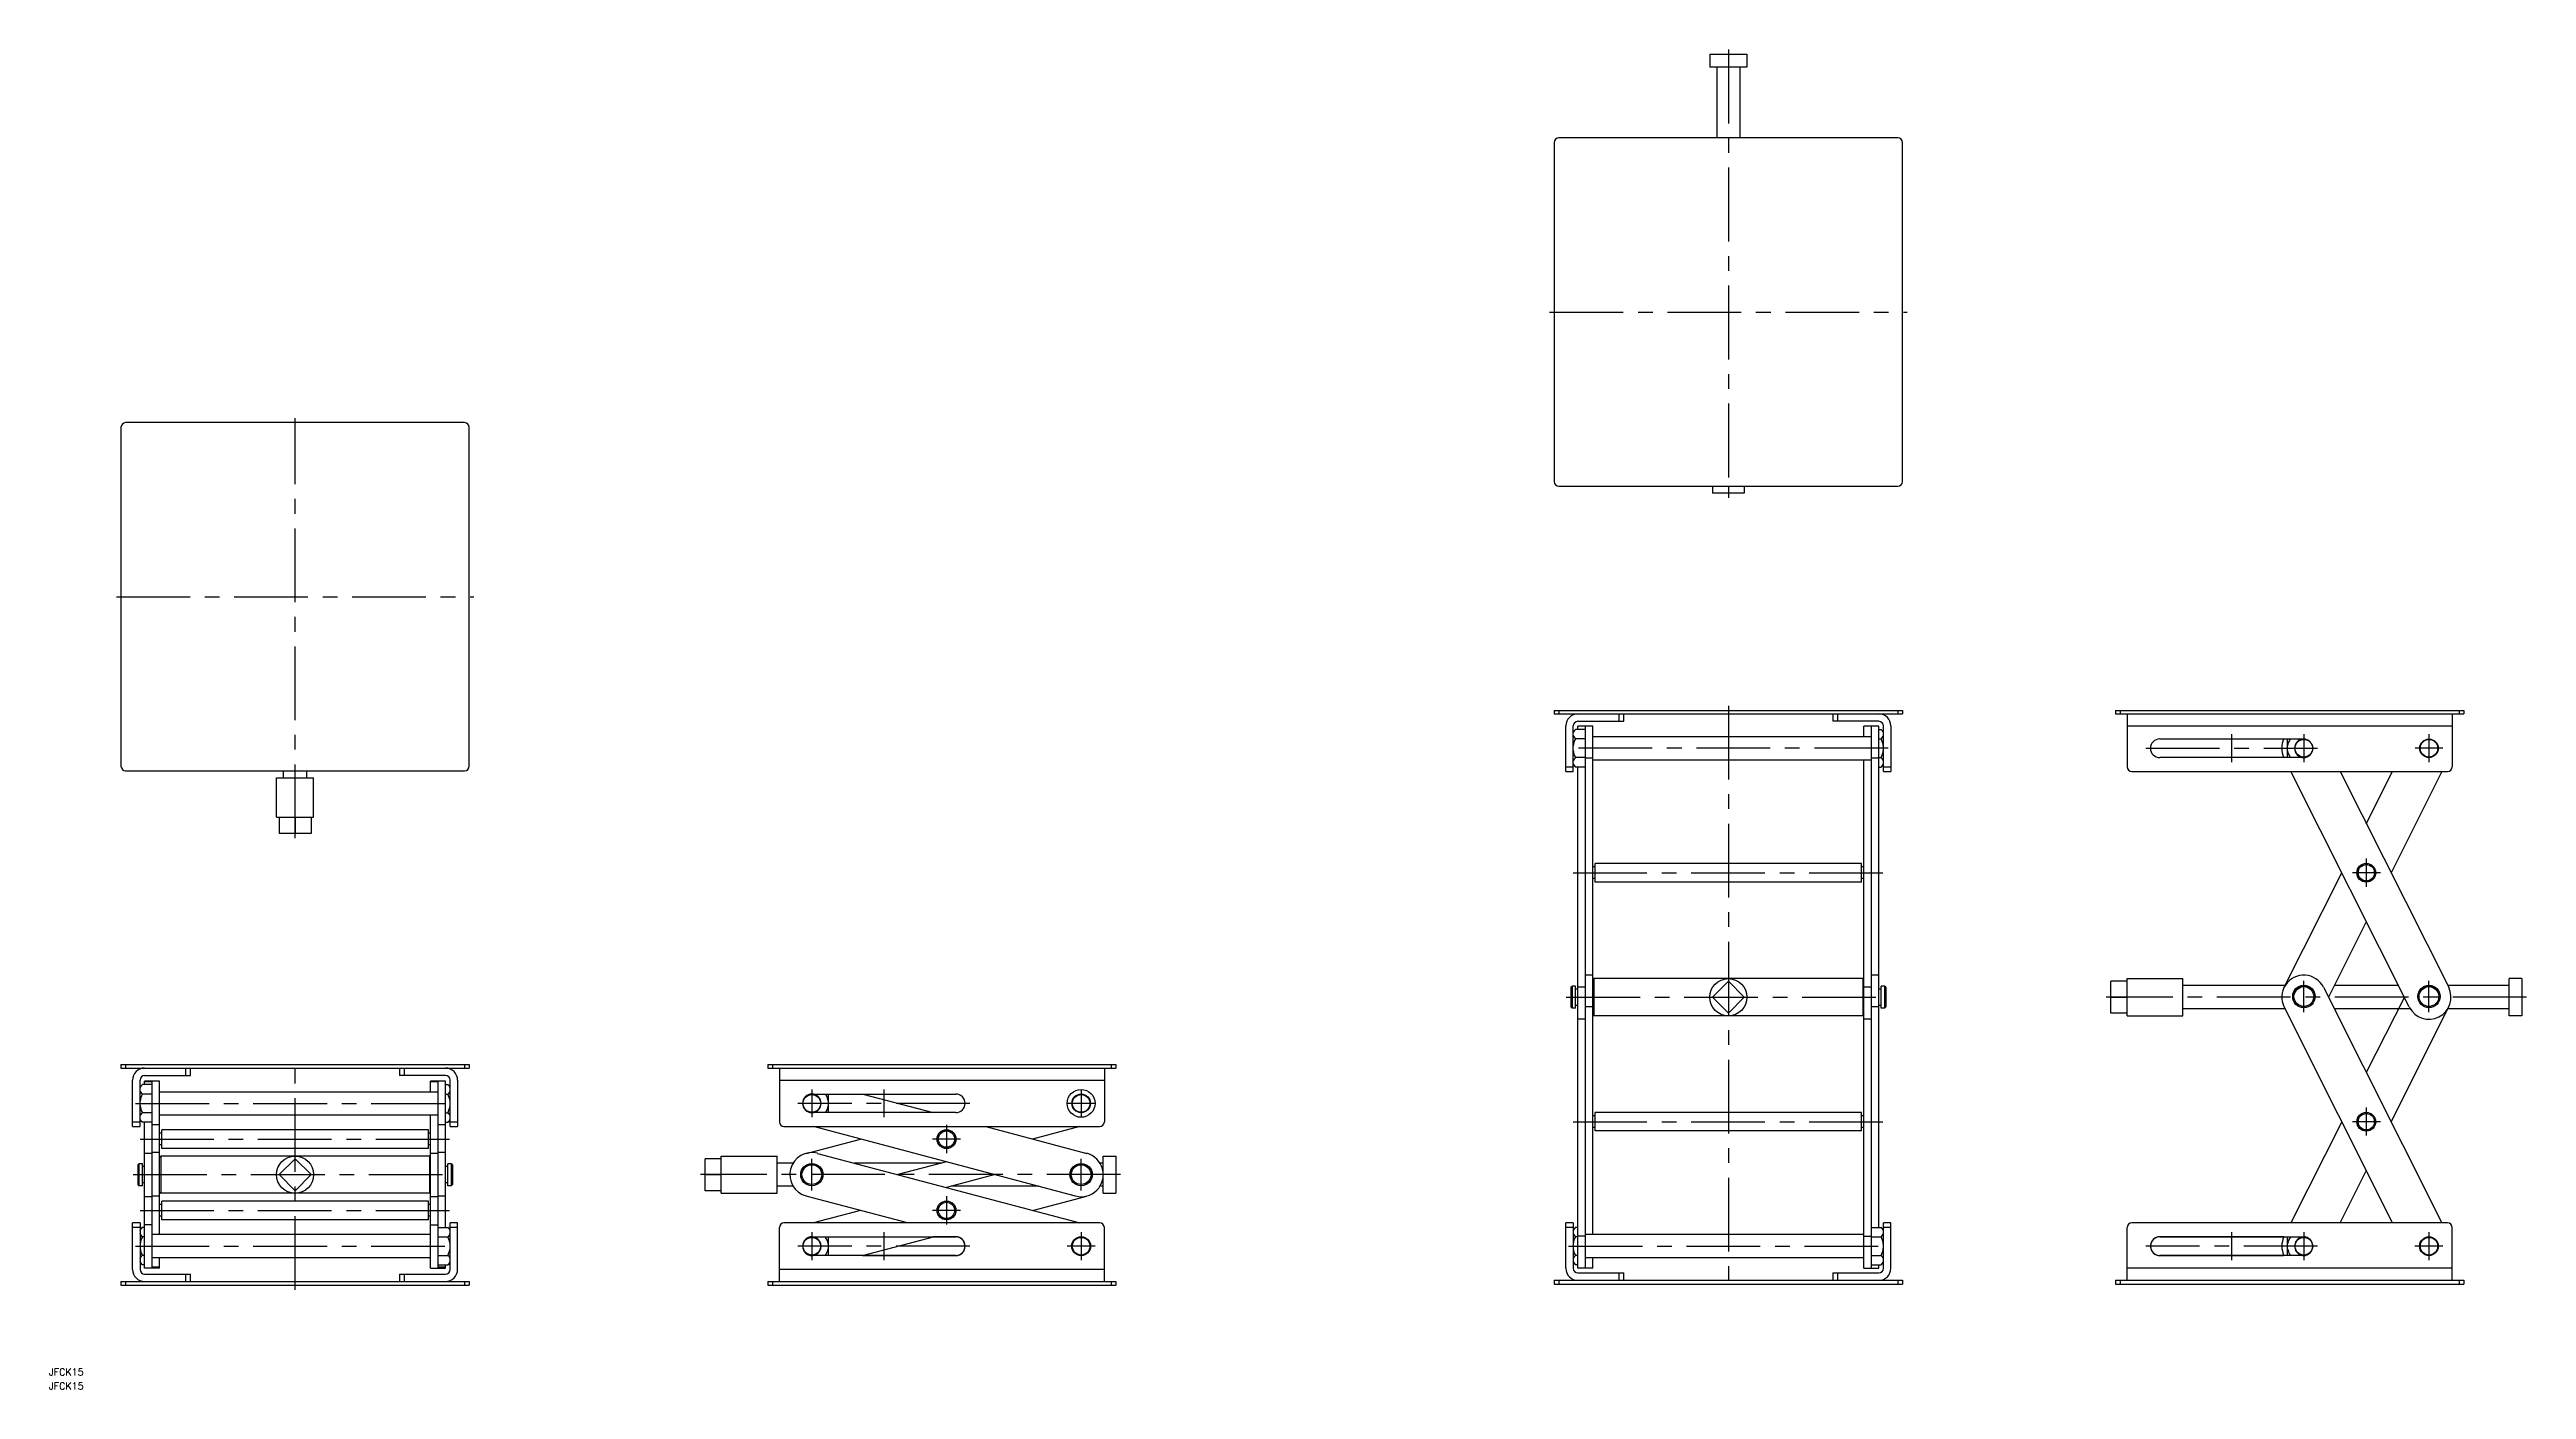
# Model space of a CAD drawing. Extents: x -106 to 961, y -45 to 532.
import ezdxf

# ---------------------------------------------------------------- set-up
doc = ezdxf.new("R2010")
doc.units = 0
doc.linetypes.add('CENTER', pattern=[50.8, 31.75, -6.35, 6.35, -6.35])
doc.layers.get('0').update_dxf_attribs({"linetype": 'CONTINUOUS'})
doc.layers.add('CENTER', color=1, linetype='CONTINUOUS')
doc.styles.get("Standard").update_dxf_attribs({"font": 'txt.shx', "height": 3, "bigfont": 'bigfont.shx'})

msp = doc.modelspace()

# ---------------------------------------------------------------- linework, layer by layer
at = {"color": 7, "linetype": 'CONTINUOUS'}
for p, q in [((609.4, 529.5), (625.4, 529.5)), ((609.4, 529.5), (609.4, 524)), ((625.4, 524), (609.4, 524)), ((612.4, 524), (612.4, 493.5)), ((622.4, 524), (622.4, 493.5)), ((625.4, 529.5), (625.4, 524)), ((542.4, 491.5), (542.4, 345.5)), ((690.4, 493.5), (544.4, 493.5)), ((692.4, 345.5), (692.4, 491.5)), ((-75, 368.9), (-75, 223)), ((73, 370.9), (-73, 370.9)), ((75, 223), (75, 368.9)), ((544.4, 343.5), (690.4, 343.5)), ((610.5, 343.5), (610.5, 340.5)), ((617.4, 343.5), (617.4, 340.5)), ((624.2, 343.5), (624.2, 340.5)), ((624.2, 340.5), (610.5, 340.5)), ((542.4, 247), (692.4, 247)), ((542.4, 247), (542.4, 245.5)), ((542.4, 245.5), (692.4, 245.5)), ((544.4, 247), (544.4, 245.5)), ((570.4, 242.3), (570.4, 245.5)), ((572.4, 242.3), (572.4, 245.5)), ((662.4, 245.5), (662.4, 242.3)), ((664.4, 245.5), (664.4, 242.3)), ((690.4, 247), (690.4, 245.5)), ((692.4, 247), (692.4, 245.5)), ((784.2, 247), (934.2, 247)), ((784.2, 247), (784.2, 245.5)), ((784.2, 245.5), (934.2, 245.5)), ((786.2, 247), (786.2, 245.5)), ((789.2, 245.5), (789.2, 222.7)), ((929.2, 245.5), (929.2, 222.7)), ((932.2, 247), (932.2, 245.5)), ((934.2, 247), (934.2, 245.5)), ((547.4, 220.7), (547.4, 240.3)), ((550.6, 220.7), (550.6, 240.3)), ((550.6, 237.8), (551.6, 238.8)), ((555.8, 238.8), (551.6, 238.8)), ((555.8, 234.7), (551.6, 234.7)), ((552.6, 242.3), (572.4, 242.3)), ((552.6, 238.8), (552.6, 240.2)), ((559, 240.2), (552.6, 240.2)), ((555.8, 6.8), (555.8, 240.2)), ((559, 21.3), (559, 240.2)), ((559, 235.7), (679, 235.7)), ((682.2, 242.3), (662.4, 242.3)), ((682.2, 240.2), (675.8, 240.2)), ((675.8, 235.7), (675.8, 240.2)), ((679, 6.8), (679, 240.2)), ((682.2, 24.4), (682.2, 240.2)), ((682.2, 238.8), (683.2, 238.8)), ((682.2, 234.7), (683.2, 234.7)), ((684.2, 237.8), (683.2, 238.8)), ((684.2, 220.7), (684.2, 240.3)), ((687.4, 240.3), (687.4, 220.7)), ((789.2, 240.3), (929.2, 240.3)), ((555.8, 226.7), (551.6, 226.7)), ((559, 226.4), (555.8, 226.4)), ((559, 225.7), (679, 225.7)), ((675.8, 6.8), (675.8, 225.7)), ((682.2, 226.4), (679, 226.4)), ((682.2, 226.7), (683.2, 226.7)), ((803.2, 234.7), (865.2, 234.7)), ((865.2, 226.7), (803.2, 226.7)), ((858.3, 226.7), (858.3, 234.7)), ((-73, 221), (73, 221)), ((-8, 218), (8, 218)), ((-8, 201), (-8, 218)), ((-5, 218), (-5, 221)), ((5, 218), (5, 221)), ((8, 201), (8, 218)), ((547.4, 222.7), (550.6, 222.7)), ((547.4, 220.7), (550.6, 220.7)), ((550.6, 223.6), (551.6, 222.6)), ((555.8, 222.6), (551.6, 222.6)), ((552.6, 6.8), (552.6, 222.6)), ((682.2, 222.6), (683.2, 222.6)), ((684.2, 223.6), (683.2, 222.6)), ((684.2, 222.7), (687.4, 222.7)), ((684.2, 220.7), (687.4, 220.7)), ((791.2, 220.7), (927.2, 220.7)), ((910.7, 119.3), (859.7, 220.7)), ((880.9, 220.7), (927.7, 127.8)), ((892.2, 198.2), (903.5, 220.7)), ((924.8, 220.7), (902.9, 177.1)), ((-8, 201), (8, 201)), ((-6.9, 201), (-6.9, 194)), ((6.9, 194), (-6.9, 194)), ((0, 201), (0, 194)), ((6.9, 201), (6.9, 194)), ((560, 179.6), (559, 179.6)), ((560, 174.6), (559, 174.6)), ((674.8, 181.1), (560, 181.1)), ((560, 173.1), (560, 181.1)), ((674.8, 173.1), (560, 173.1)), ((674.8, 173.1), (674.8, 181.1)), ((675.8, 179.6), (674.8, 179.6)), ((675.8, 174.6), (674.8, 174.6)), ((856.8, 127.8), (881.6, 177.1)), ((892.2, 156), (875.9, 123.5)), ((549.6, 127.8), (550.1, 128.3)), ((550.1, 128.3), (550.1, 118.8)), ((551.6, 128.3), (550.1, 128.3)), ((551.6, 118.8), (551.6, 128.3)), ((559, 133), (555.8, 133)), ((559, 131), (559.5, 131.5)), ((675.3, 131.5), (559.5, 131.5)), ((559.5, 131.5), (559.5, 115.5)), ((617.4, 130.4), (610.5, 123.5)), ((624.2, 123.5), (617.4, 130.4)), ((675.8, 131), (675.3, 131.5)), ((675.3, 131.5), (675.3, 115.5)), ((682.2, 133), (679, 133)), ((684.7, 128.3), (683.2, 128.3)), ((683.2, 118.8), (683.2, 128.3)), ((685.2, 127.8), (684.7, 128.3)), ((684.7, 128.3), (684.7, 118.8)), ((782.2, 116.7), (782.2, 130.4)), ((789.2, 130.4), (782.2, 130.4)), ((789.2, 131.5), (813.2, 131.5)), ((789.2, 115.5), (789.2, 131.5)), ((813.2, 115.5), (813.2, 131.5)), ((857, 128.5), (813.2, 128.5)), ((906.2, 128.5), (878.3, 128.5)), ((953.7, 128.5), (927.4, 128.5)), ((959.2, 131.5), (953.7, 131.5)), ((953.7, 115.5), (953.7, 131.5)), ((959.2, 131.5), (959.2, 115.5)), ((549.6, 127.8), (549.6, 119.3)), ((549.6, 119.3), (550.1, 118.8)), ((551.6, 118.8), (550.1, 118.8)), ((552.6, 127), (551.6, 127)), ((552.6, 120), (551.6, 120)), ((555.8, 127.8), (552.6, 127.8)), ((559, 119.3), (555.8, 119.3)), ((610.5, 123.5), (617.4, 116.7)), ((617.4, 116.7), (624.2, 123.5)), ((679, 127.8), (675.8, 127.8)), ((682.2, 119.3), (679, 119.3)), ((683.2, 127), (682.2, 127)), ((683.2, 120), (682.2, 120)), ((684.7, 118.8), (683.2, 118.8)), ((685.2, 119.3), (684.7, 118.8)), ((685.2, 127.8), (685.2, 119.3)), ((782.2, 123.5), (789.2, 123.5)), ((857.3, 118.5), (813.2, 118.5)), ((903.5, 26.3), (856.8, 119.3)), ((873.7, 127.8), (924.8, 26.3)), ((911.3, 118.5), (878.5, 118.5)), ((908.6, 123.5), (892.2, 91.1)), ((902.9, 69.9), (927.7, 119.3)), ((905.7, 118.5), (906, 118.5)), ((953.7, 118.5), (927.1, 118.5)), ((555.8, 114), (552.6, 114)), ((559, 116), (559.5, 115.5)), ((675.3, 115.5), (559.5, 115.5)), ((675.8, 116), (675.3, 115.5)), ((679, 114), (675.8, 114)), ((789.2, 116.7), (782.2, 116.7)), ((789.2, 115.5), (813.2, 115.5)), ((959.2, 115.5), (953.7, 115.5)), ((-75, 94.6), (75, 94.6)), ((-75, 94.6), (-75, 93)), ((-75, 93), (75, 93)), ((-73, 94.6), (-73, 93)), ((-70, 67.8), (-70, 87.8)), ((-66.8, 67.8), (-66.8, 87.8)), ((-66.8, 84.9), (-65.8, 85.9)), ((-61.6, 85.9), (-65.8, 85.9)), ((-64.8, 89.8), (-45, 89.8)), ((-64.8, 85.9), (-64.8, 87.3)), ((-58.4, 87.3), (-64.8, 87.3)), ((-61.6, 87), (-64.8, 87)), ((-61.6, 6.8), (-61.6, 87.3)), ((-58.4, 21.3), (-58.4, 87.3)), ((-47, 89.8), (-47, 93)), ((-45, 89.8), (-45, 93)), ((45, 93), (45, 89.8)), ((64.8, 89.8), (45, 89.8)), ((47, 93), (47, 89.8)), ((64.8, 87.3), (58.4, 87.3)), ((58.4, 82.8), (58.4, 87.3)), ((61.6, 87), (58.4, 87)), ((61.6, 6.8), (61.6, 87.3)), ((64.8, 24.4), (64.8, 87.3)), ((64.8, 85.9), (65.8, 85.9)), ((66.8, 84.9), (65.8, 85.9)), ((66.8, 67.8), (66.8, 87.8)), ((70, 87.8), (70, 67.8)), ((73, 94.6), (73, 93)), ((75, 94.6), (75, 93)), ((203.6, 94.6), (353.6, 94.6)), ((203.6, 94.6), (203.6, 93)), ((203.6, 93), (353.6, 93)), ((205.6, 94.6), (205.6, 93)), ((208.6, 93), (208.6, 69.8)), ((208.6, 87.8), (348.6, 87.8)), ((348.6, 93), (348.6, 69.8)), ((351.6, 94.6), (351.6, 93)), ((353.6, 94.6), (353.6, 93)), ((-61.6, 81.8), (-65.8, 81.8)), ((-58.4, 82.8), (61.6, 82.8)), ((64.8, 81.8), (65.8, 81.8)), ((222.6, 81.8), (284.6, 81.8)), ((229.6, 81.8), (229.6, 73.8)), ((244.6, 81.8), (274.8, 73.8)), ((-70, 69.8), (-66.8, 69.8)), ((-70, 67.8), (-66.8, 67.8)), ((-66.8, 70.7), (-65.8, 69.7)), ((-61.6, 73.7), (-65.8, 73.7)), ((-61.6, 69.7), (-65.8, 69.7)), ((-64.8, 6.8), (-64.8, 69.7)), ((-58.4, 68.6), (-61.6, 68.6)), ((-58.4, 72.8), (61.6, 72.8)), ((-57.4, 64.9), (-58.4, 64.9)), ((57.4, 66.4), (-57.4, 66.4)), ((-57.4, 58.4), (-57.4, 66.4)), ((57.4, 58.4), (57.4, 66.4)), ((58.4, 64.9), (57.4, 64.9)), ((58.4, 6.8), (58.4, 72.8)), ((64.8, 68.6), (61.6, 68.6)), ((64.8, 73.7), (65.8, 73.7)), ((64.8, 69.7), (65.8, 69.7)), ((66.8, 70.7), (65.8, 69.7)), ((66.8, 69.8), (70, 69.8)), ((66.8, 67.8), (70, 67.8)), ((210.6, 67.8), (346.6, 67.8)), ((284.6, 73.8), (222.6, 73.8)), ((336.2, 37.9), (223.3, 67.8)), ((297.5, 67.8), (341.1, 56.2)), ((338, 67.8), (317.7, 62.4)), ((560, 72.4), (559, 72.4)), ((560, 67.4), (559, 67.4)), ((674.8, 73.9), (560, 73.9)), ((560, 65.9), (560, 73.9)), ((674.8, 65.9), (560, 65.9)), ((674.8, 65.9), (674.8, 73.9)), ((675.8, 72.4), (674.8, 72.4)), ((675.8, 67.4), (674.8, 67.4)), ((881.6, 69.9), (859.7, 26.3)), ((-61.6, 56.2), (-64.8, 56.2)), ((-58.4, 56.6), (-61.6, 56.6)), ((-57.4, 59.9), (-58.4, 59.9)), ((-58.4, 54.6), (-57.9, 55.1)), ((57.9, 55.1), (-57.9, 55.1)), ((-57.9, 55.1), (-57.9, 39.1)), ((57.4, 58.4), (-57.4, 58.4)), ((0, 53.9), (-6.9, 47.1)), ((6.9, 47.1), (0, 53.9)), ((58.4, 59.9), (57.4, 59.9)), ((58.4, 54.6), (57.9, 55.1)), ((57.9, 55.1), (57.9, 39.1)), ((61.6, 56.2), (58.4, 56.2)), ((64.8, 56.6), (61.6, 56.6)), ((176.6, 40.2), (176.6, 53.9)), ((183.6, 53.9), (176.6, 53.9)), ((183.6, 55.1), (207.6, 55.1)), ((183.6, 39.1), (183.6, 55.1)), ((207.6, 39.1), (207.6, 55.1)), ((220.2, 56.2), (243.5, 62.4)), ((225.1, 56.2), (338, 26.3)), ((348.1, 55.1), (353.6, 55.1)), ((348.1, 39.1), (348.1, 55.1)), ((353.6, 55.1), (353.6, 39.1)), ((353.6, 55.1), (353.6, 39.1)), ((-67.8, 51.3), (-67.3, 51.8)), ((-67.8, 51.3), (-67.8, 42.8)), ((-67.8, 42.8), (-67.3, 42.3)), ((-65.8, 51.8), (-67.3, 51.8)), ((-67.3, 51.8), (-67.3, 42.3)), ((-65.8, 42.3), (-65.8, 51.8)), ((-64.8, 50.6), (-65.8, 50.6)), ((-64.8, 43.6), (-65.8, 43.6)), ((-6.9, 47.1), (0, 40.2)), ((0, 40.2), (6.9, 47.1)), ((65.8, 50.6), (64.8, 50.6)), ((65.8, 43.6), (64.8, 43.6)), ((67.3, 51.8), (65.8, 51.8)), ((65.8, 42.3), (65.8, 51.8)), ((67.8, 51.3), (67.3, 51.8)), ((67.3, 51.8), (67.3, 42.3)), ((67.8, 42.8), (67.3, 42.3)), ((67.8, 51.3), (67.8, 42.8)), ((176.6, 47.1), (183.6, 47.1)), ((214.6, 52.1), (207.6, 52.1)), ((278.6, 52.1), (240.9, 52.1)), ((280.6, 52.6), (259.7, 47.1)), ((301.5, 47.1), (280.6, 41.5)), ((348.1, 52.1), (346.7, 52.1)), ((880.9, 26.3), (892.2, 48.8)), ((-65.8, 42.3), (-67.3, 42.3)), ((-61.6, 37.6), (-64.8, 37.6)), ((-58.4, 37.9), (-61.6, 37.9)), ((-58.4, 39.6), (-57.9, 39.1)), ((-57.4, 34.2), (-58.4, 34.2)), ((57.9, 39.1), (-57.9, 39.1)), ((57.4, 35.7), (-57.4, 35.7)), ((-57.4, 27.7), (-57.4, 35.7)), ((57.4, 27.7), (57.4, 35.7)), ((58.4, 34.2), (57.4, 34.2)), ((58.4, 39.6), (57.9, 39.1)), ((61.6, 37.6), (58.4, 37.6)), ((64.8, 37.9), (61.6, 37.9)), ((67.3, 42.3), (65.8, 42.3)), ((183.6, 40.2), (176.6, 40.2)), ((183.6, 39.1), (207.6, 39.1)), ((214.6, 42.1), (207.6, 42.1)), ((263.8, 26.3), (220.2, 37.9)), ((320.4, 42.1), (282.6, 42.1)), ((317.7, 31.7), (341.1, 37.9)), ((348.1, 42.1), (346.7, 42.1)), ((348.1, 39.1), (353.6, 39.1)), ((-70, 6.3), (-70, 26.3)), ((-66.8, 26.3), (-70, 26.3)), ((-66.8, 24.3), (-70, 24.3)), ((-66.8, 26.3), (-66.8, 6.3)), ((-66.8, 23.4), (-65.8, 24.4)), ((-64.8, 24.4), (-65.8, 24.4)), ((-61.6, 25.5), (-64.8, 25.5)), ((58.4, 21.3), (-61.6, 21.3)), ((-57.4, 29.2), (-58.4, 29.2)), ((57.4, 27.7), (-57.4, 27.7)), ((58.4, 29.2), (57.4, 29.2)), ((58.4, 25.5), (61.6, 25.5)), ((61.6, 24.4), (65.8, 24.4)), ((66.8, 23.4), (65.8, 24.4)), ((70, 26.3), (66.8, 26.3)), ((66.8, 6.3), (66.8, 26.3)), ((70, 24.3), (66.8, 24.3)), ((70, 6.3), (70, 26.3)), ((208.6, 1.1), (208.6, 24.3)), ((346.6, 26.3), (210.6, 26.3)), ((243.5, 31.7), (223.3, 26.3)), ((348.6, 1.1), (348.6, 24.3)), ((547.4, 6.8), (547.4, 26.3)), ((550.6, 26.3), (547.4, 26.3)), ((550.6, 24.3), (547.4, 24.3)), ((550.6, 26.3), (550.6, 6.8)), ((550.6, 23.4), (551.6, 24.4)), ((552.6, 24.4), (551.6, 24.4)), ((675.8, 21.3), (555.8, 21.3)), ((679, 24.4), (683.2, 24.4)), ((684.2, 23.4), (683.2, 24.4)), ((684.2, 6.8), (684.2, 26.3)), ((687.4, 26.3), (684.2, 26.3)), ((687.4, 24.3), (684.2, 24.3)), ((687.4, 6.8), (687.4, 26.3)), ((789.2, 1.6), (789.2, 24.3)), ((927.2, 26.3), (791.2, 26.3)), ((929.2, 1.6), (929.2, 24.3)), ((-64.8, 20.4), (-65.8, 20.4)), ((-64.8, 12.3), (-65.8, 12.3)), ((58.4, 11.3), (-61.6, 11.3)), ((-58.4, 6.8), (-58.4, 11.3)), ((61.6, 20.4), (65.8, 20.4)), ((61.6, 12.3), (65.8, 12.3)), ((222.7, 20.4), (284.6, 20.4)), ((284.6, 12.3), (222.7, 12.3)), ((229.6, 20.4), (229.6, 12.3)), ((244.4, 12.3), (275, 20.4)), ((244.6, 12.3), (284.6, 12.3)), ((284.6, 20.3), (274.8, 20.3)), ((552.6, 20.4), (551.6, 20.4)), ((552.6, 12.3), (551.6, 12.3)), ((555.8, 20.6), (552.6, 20.6)), ((675.8, 11.3), (555.8, 11.3)), ((559, 6.8), (559, 11.3)), ((675.8, 20.6), (679, 20.6)), ((679, 20.4), (683.2, 20.4)), ((679, 12.3), (683.2, 12.3)), ((856.7, 20.3), (803.2, 20.3)), ((803.2, 12.3), (856.6, 12.3)), ((803.3, 20.4), (865.1, 20.4)), ((865.1, 12.3), (803.3, 12.3)), ((858.3, 12.3), (858.3, 20.4)), ((-75, 1.1), (75, 1.1)), ((-75, 1.1), (-75, -0.5)), ((-73, 1.1), (-73, -0.5)), ((-66.8, 9.3), (-65.8, 8.3)), ((-64.8, 8.3), (-65.8, 8.3)), ((-58.4, 6.8), (-64.8, 6.8)), ((-64.8, 4.3), (-45, 4.3)), ((-58.4, 7.2), (-61.6, 7.2)), ((-47, 1.1), (-47, 4.3)), ((-45, 1.1), (-45, 4.3)), ((45, 4.3), (64.8, 4.3)), ((45, 4.3), (45, 1.1)), ((47, 4.3), (47, 1.1)), ((58.4, 6.8), (64.8, 6.8)), ((61.6, 8.3), (65.8, 8.3)), ((64.8, 7.2), (61.6, 7.2)), ((64.8, 6.8), (64.8, 8.3)), ((66.8, 9.3), (65.8, 8.3)), ((73, 1.1), (73, -0.5)), ((75, 1.1), (75, -0.5)), ((203.6, 1.1), (353.6, 1.1)), ((203.6, 1.1), (203.6, -0.5)), ((205.6, 1.1), (205.6, -0.5)), ((348.6, 6.3), (208.6, 6.3)), ((351.6, 1.1), (351.6, -0.5)), ((353.6, 1.1), (353.6, -0.5)), ((542.4, 1.6), (692.4, 1.6)), ((542.4, 1.6), (542.4, 0)), ((542.4, 0), (692.4, 0)), ((544.4, 1.6), (544.4, 0)), ((550.6, 9.3), (551.6, 8.3)), ((552.6, 8.3), (551.6, 8.3)), ((559, 6.8), (552.6, 6.8)), ((552.6, 4.8), (572.4, 4.8)), ((570.4, 1.6), (570.4, 4.8)), ((572.4, 1.6), (572.4, 4.8)), ((662.4, 4.8), (682.2, 4.8)), ((662.4, 4.8), (662.4, 1.6)), ((664.4, 4.8), (664.4, 1.6)), ((675.8, 6.8), (682.2, 6.8)), ((679, 8.3), (683.2, 8.3)), ((682.2, 6.8), (682.2, 8.3)), ((684.2, 9.3), (683.2, 8.3)), ((690.4, 1.6), (690.4, 0)), ((692.4, 1.6), (692.4, 0)), ((784.2, 1.6), (934.2, 1.6)), ((784.2, 1.6), (784.2, 0)), ((784.2, 0), (934.2, 0)), ((786.2, 1.6), (786.2, 0)), ((929.2, 6.8), (789.2, 6.8)), ((932.2, 1.6), (932.2, 0)), ((934.2, 1.6), (934.2, 0)), ((-75, -0.5), (75, -0.5)), ((203.6, -0.5), (353.6, -0.5))]:
    msp.add_line(p, q, dxfattribs=at)
for centre, radius in [((865.3, 230.7), 3.8), ((919.2, 230.7), 4), ((919.2, 230.7), 3.8), ((892.2, 177.1), 4.05), ((892.2, 177.1), 4), ((892.2, 177.1), 3.5), ((617.4, 123.5), 8), ((865.3, 123.8), 4.8), ((865.3, 123.8), 4.75), ((919.2, 123.8), 4.8), ((919.2, 123.8), 4.75), ((865.3, 123.8), 4.25), ((919.2, 123.8), 4.25), ((222.6, 77.8), 3.8), ((338.6, 77.8), 6), ((338.6, 77.8), 4), ((338.6, 77.8), 3.8), ((280.6, 62.4), 4.05), ((280.6, 62.4), 4), ((280.6, 62.4), 3.5), ((892.2, 69.9), 4.05), ((892.2, 69.9), 4), ((892.2, 69.9), 3.5), ((0, 47.1), 8), ((222.6, 47.1), 4.8), ((222.6, 47.1), 4.75), ((222.6, 47.1), 4.25), ((338.6, 47.1), 4.8), ((338.6, 47.1), 4.75), ((338.6, 47.1), 4.25), ((280.6, 31.7), 4.05), ((280.6, 31.7), 4), ((280.6, 31.7), 3.5), ((222.6, 16.3), 3.8), ((338.6, 16.3), 4.05), ((338.6, 16.3), 4), ((338.6, 16.3), 3.8), ((865.3, 16.3), 3.8), ((919.2, 16.3), 4.05), ((919.2, 16.3), 4), ((919.2, 16.3), 3.8)]:
    msp.add_circle(centre, radius, dxfattribs=at)
for centre, radius, start, end in [((544.4, 491.5), 2, 90, 180), ((690.4, 491.5), 2, 0, 90), ((-73, 368.9), 2, 90, 180), ((73, 368.9), 2, 0, 90), ((544.4, 345.5), 2, 180, 270), ((690.4, 345.5), 2, 270, 0), ((552.6, 240.3), 5.2, 90, 180), ((682.2, 240.3), 5.2, 0, 90), ((552.6, 240.3), 2, 90, 180), ((553, 236.8), 2.47, 125.0565, 168.3727), ((553, 236.8), 2.47, 191.6273, 234.9435), ((558.8, 230.7), 8.3, 150.8547, 173.6659), ((682.2, 240.3), 2, 0, 90), ((681.8, 236.8), 2.47, 11.6273, 54.9435), ((681.8, 236.8), 2.47, 305.0565, 348.3727), ((675.9, 230.7), 8.3, 6.3341, 29.1453), ((558.8, 230.7), 8.3, 186.3341, 209.1453), ((553, 224.6), 2.47, 125.0565, 168.3727), ((553, 224.6), 2.47, 191.6273, 234.9435), ((675.9, 230.7), 8.3, 330.8547, 353.6659), ((681.8, 224.6), 2.47, 11.6273, 54.9435), ((681.8, 224.6), 2.47, 305.0565, 348.3727), ((803.2, 230.7), 4, 90, 270), ((865.3, 230.7), 9.5, 155.0888, 204.9471), ((865.3, 230.7), 7.08, 145.5456, 171.2252), ((865.3, 230.7), 7.08, 188.7748, 214.4544), ((865.3, 230.7), 4, 90.7692, 269.2305), ((865.2, 230.7), 4, 270, 90), ((-73, 223), 2, 180, 270), ((73, 223), 2, 270, 0), ((791.2, 222.7), 2, 180, 270), ((927.2, 222.7), 2, 270, 0), ((865.3, 123.5), 9.5, 26.715, 206.715), ((919.2, 123.5), 9.5, 206.715, 26.715), ((-64.8, 87.8), 5.2, 90, 180), ((-64.8, 87.8), 2, 90, 180), ((-64.4, 83.8), 2.47, 125.0565, 168.3727), ((64.8, 87.8), 5.2, 0, 90), ((64.8, 87.8), 2, 0, 90), ((64.4, 83.8), 2.47, 11.6273, 54.9435), ((-64.4, 83.8), 2.47, 191.6273, 234.9435), ((-58.5, 77.8), 8.3, 150.8547, 173.6659), ((-58.5, 77.8), 8.3, 186.3341, 209.1453), ((64.4, 83.8), 2.47, 305.0565, 348.3727), ((58.5, 77.8), 8.3, 6.3341, 29.1453), ((58.5, 77.8), 8.3, 330.8547, 353.6659), ((222.6, 77.8), 4, 90, 270), ((222.6, 77.8), 4, 270.0007, 89.9991), ((222.6, 77.8), 7.08, 8.7748, 34.4544), ((222.6, 77.8), 7.08, 325.5456, 351.2252), ((284.6, 77.8), 4, 270, 90), ((-64.4, 71.7), 2.47, 125.0565, 168.3727), ((-64.4, 71.7), 2.47, 191.6273, 234.9435), ((64.4, 71.7), 2.47, 11.6273, 54.9435), ((64.4, 71.7), 2.47, 305.0565, 348.3727), ((210.6, 69.8), 2, 180, 270), ((346.6, 69.8), 2, 270, 0), ((222.6, 47.1), 9.5, 75.165, 255.165), ((338.6, 47.1), 9.5, 255.165, 75.165), ((-64.4, 22.4), 2.47, 125.0565, 168.3727), ((-64.4, 22.4), 2.47, 191.6273, 234.9435), ((64.4, 22.4), 2.47, 11.6273, 54.9435), ((64.4, 22.4), 2.47, 305.0565, 348.3727), ((210.6, 24.3), 2, 90, 180), ((346.6, 24.3), 2, 0, 90), ((553, 22.4), 2.47, 125.0565, 168.3727), ((553, 22.4), 2.47, 191.6273, 234.9435), ((681.8, 22.4), 2.47, 11.6273, 54.9435), ((681.8, 22.4), 2.47, 305.0565, 348.3727), ((791.2, 24.3), 2, 90, 180), ((927.2, 24.3), 2, 0, 90), ((-58.5, 16.3), 8.3, 150.8547, 173.6659), ((-58.5, 16.3), 8.3, 186.3341, 209.1453), ((-64.4, 10.3), 2.47, 125.0565, 168.3727), ((58.5, 16.3), 8.3, 6.3341, 29.1453), ((58.5, 16.3), 8.3, 330.8547, 353.6659), ((64.4, 10.3), 2.47, 11.6273, 54.9435), ((222.7, 16.3), 4.05, 90, 270), ((222.6, 16.3), 4, 224.5949, 135.4051), ((222.6, 16.3), 7.08, 8.7748, 34.9403), ((222.6, 16.3), 7.08, 325.0597, 351.2252), ((284.6, 16.3), 4.05, 270, 90), ((284.6, 16.3), 4, 6.9447, 90), ((284.6, 16.3), 4, 270, 353.0553), ((558.8, 16.3), 8.3, 150.8547, 173.6659), ((558.8, 16.3), 8.3, 186.3341, 209.1453), ((553, 10.3), 2.47, 125.0565, 168.3727), ((675.9, 16.3), 8.3, 6.3341, 29.1453), ((675.9, 16.3), 8.3, 330.8547, 353.6659), ((681.8, 10.3), 2.47, 11.6273, 54.9435), ((803.3, 16.3), 4.05, 90, 270), ((803.2, 16.3), 4, 90, 173.0553), ((803.2, 16.3), 4, 186.9447, 270), ((865.3, 16.3), 9.5, 154.7272, 205.2619), ((865.3, 16.3), 7.08, 145.0597, 171.2252), ((865.3, 16.3), 7.08, 188.7748, 214.9403), ((865.3, 16.3), 4, 71.3273, 288.6727), ((865.1, 16.3), 4.05, 270, 90), ((-64.8, 6.3), 5.2, 180, 270), ((-64.4, 10.3), 2.47, 191.6273, 234.9435), ((-64.8, 6.3), 2, 180, 270), ((64.8, 6.3), 2, 270, 0), ((64.8, 6.3), 5.2, 270, 0), ((64.4, 10.3), 2.47, 305.0565, 348.3727), ((552.6, 6.8), 5.2, 180, 270), ((553, 10.3), 2.47, 191.6273, 234.9435), ((552.6, 6.8), 2, 180, 270), ((682.2, 6.8), 2, 270, 0), ((682.2, 6.8), 5.2, 270, 0), ((681.8, 10.3), 2.47, 305.0565, 348.3727)]:
    msp.add_arc(centre, radius, start, end, dxfattribs=at)
at = {"layer": 'CENTER', "color": 1, "linetype": 'CENTER'}
for p, q in [((617.4, 531.5), (617.4, 338.5)), ((540.4, 418.5), (694.4, 418.5)), ((0, 192), (0, 372.9)), ((-77, 295.9), (77, 295.9)), ((617.4, 249), (617.4, -2)), ((834.2, 236.7), (834.2, 224.7)), ((865.3, 236.7), (865.3, 224.7)), ((919.2, 236.7), (919.2, 224.7)), ((686.2, 230.7), (548.6, 230.7)), ((797.2, 230.7), (871.2, 230.7)), ((925.2, 230.7), (913.2, 230.7)), ((892.2, 183.2), (892.2, 171.1)), ((550.6, 177.1), (684.2, 177.1)), ((898.3, 177.1), (886.2, 177.1)), ((865.3, 117), (865.3, 130.6)), ((919.2, 117), (919.2, 130.6)), ((547.6, 123.5), (687.2, 123.5)), ((961.2, 123.5), (780.2, 123.5)), ((0, -2.5), (0, 96.6)), ((-68.8, 77.8), (68.8, 77.8)), ((290.6, 77.8), (216.6, 77.8)), ((222.6, 83.8), (222.6, 71.8)), ((253.6, 83.8), (253.6, 71.8)), ((344.6, 77.8), (332.6, 77.8)), ((338.6, 83.8), (338.6, 71.8)), ((892.2, 76), (892.2, 63.9)), ((280.6, 68.5), (280.6, 56.4)), ((550.6, 69.9), (684.2, 69.9)), ((898.3, 69.9), (886.2, 69.9)), ((-66.8, 62.4), (66.8, 62.4)), ((222.6, 40.3), (222.6, 53.9)), ((286.7, 62.4), (274.6, 62.4)), ((338.6, 40.3), (338.6, 53.9)), ((-69.8, 47.1), (69.8, 47.1)), ((355.6, 47.1), (174.6, 47.1)), ((280.6, 37.8), (280.6, 25.7)), ((-66.8, 31.7), (66.8, 31.7)), ((222.6, 22.4), (222.6, 10.3)), ((253.6, 22.4), (253.6, 10.3)), ((286.7, 31.7), (274.6, 31.7)), ((338.6, 22.4), (338.6, 10.3)), ((834.2, 22.4), (834.2, 10.3)), ((865.3, 22.4), (865.3, 10.3)), ((919.2, 22.4), (919.2, 10.3)), ((-68.8, 16.3), (68.8, 16.3)), ((290.6, 16.3), (216.6, 16.3)), ((344.7, 16.3), (332.6, 16.3)), ((548.6, 16.3), (686.2, 16.3)), ((871.2, 16.3), (797.2, 16.3)), ((925.2, 16.3), (913.1, 16.3))]:
    msp.add_line(p, q, dxfattribs=at)

# ---------------------------------------------------------------- texts
at = {"color": 7, "linetype": 'CONTINUOUS'}
for p in [(-106, -39.4), (-106, -45.4)]:
    msp.add_text('JFCK15', height=3, dxfattribs=at).set_placement(p)

doc.saveas('drawing.dxf')
